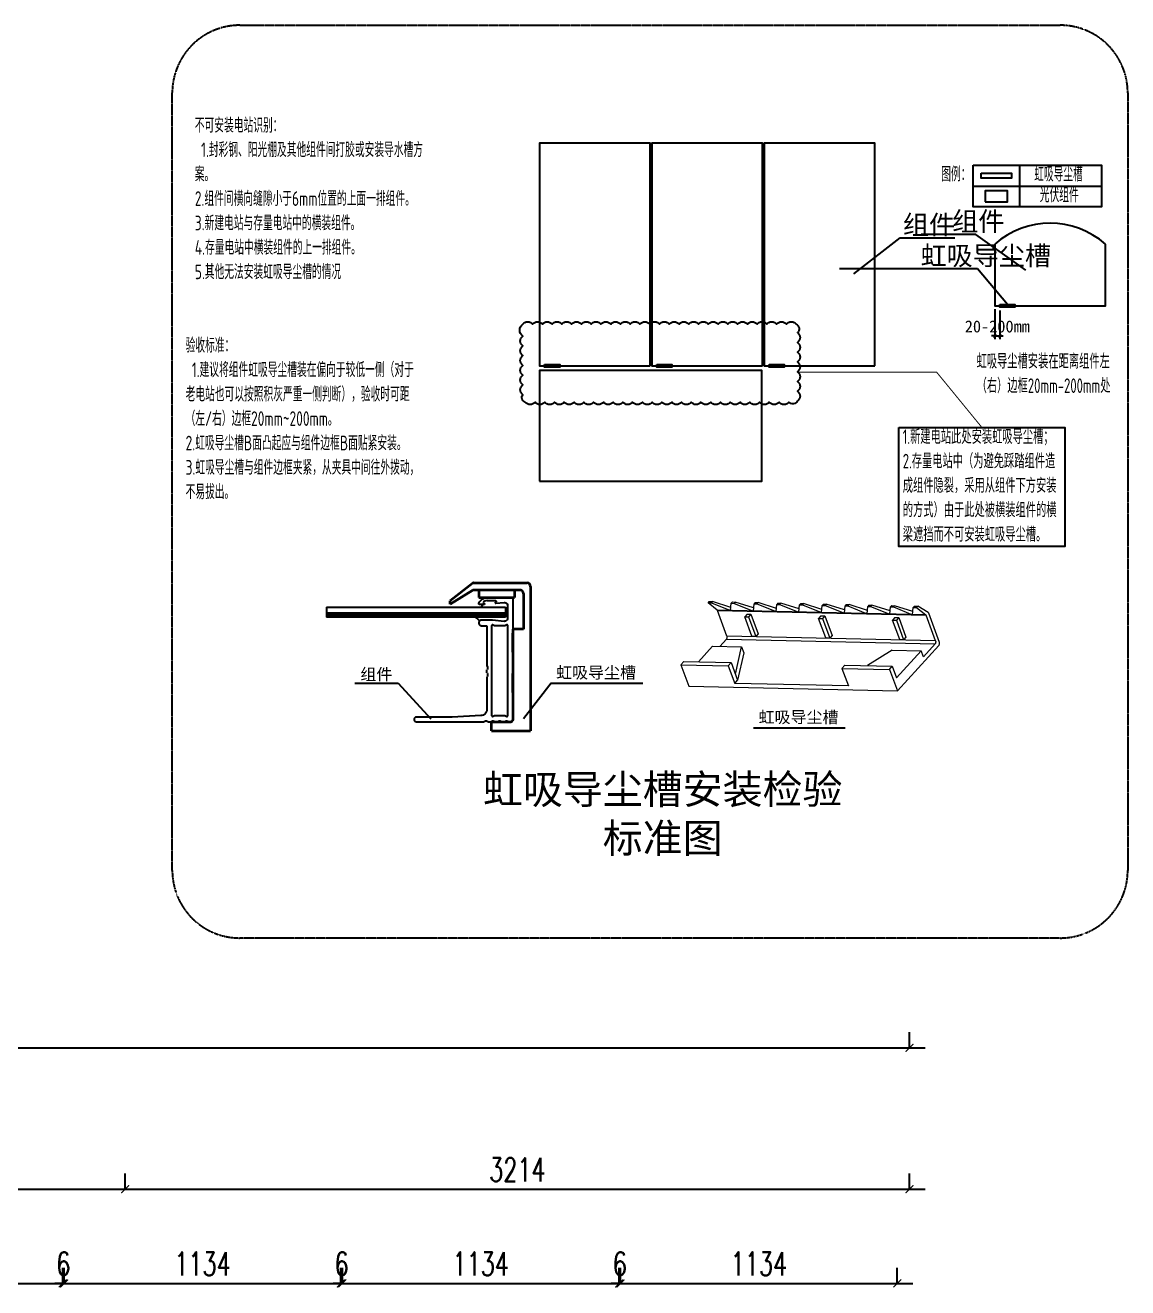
# Model space of a CAD drawing. Header units: millimetres. Extents: x -14454 to 167453, y -24 to 28032.
# Drawn here: x 68359 to 72877, y 17351 to 22523 of the extents above; entities that cross this region are included whole.
import ezdxf

# ---------------------------------------------------------------- set-up
doc = ezdxf.new("R2010")
doc.units = ezdxf.units.MM
doc.linetypes.add('ACAD_ISO02W100', pattern=[15, 12, -3])
doc.linetypes.add('HIDDEN2', pattern=[4.7625, 3.175, -1.5875])
for name, color, linetype in [('CY_标注', 7, 'Continuous'), ('CY_生产图', 7, 'Continuous'), ('引线框', 1, 'HIDDEN2'), ('粗线', 7, 'Continuous'), ('组件', 4, 'Continuous')]:
    doc.layers.add(name, color=color, linetype=linetype)
doc.layers.add('粗实线层', color=7, linetype='Continuous', lineweight=35)
doc.layers.add('细实线层', color=7, linetype='Continuous', lineweight=18)
doc.styles.add('CY_标注', font='romans.shx', dxfattribs={"width": 0.7, "bigfont": 'gbcbig.shx'})
doc.styles.add('HZTXT', font='simfang.ttf', dxfattribs={"bigfont": 'HZTXT'})
doc.styles.get("Standard").update_dxf_attribs({"font": 'arial.ttf'})
doc.styles.add('TSSD_Dimension', font='TSSDENG.shx', dxfattribs={"width": 0.7, "bigfont": 'gbcbig.shx'})
doc.dimstyles.new('CY_标注', dxfattribs={"dimscale": 64.166667, "dimtxt": 1.5, "dimasz": 0.5, "dimexe": 1, "dimexo": 1, "dimgap": 0.5, "dimtad": 1, "dimzin": 1, "dimtxsty": 'CY_标注', "dimblk": 'ARCHTICK', "dimcen": -0.025, "dimdle": 1, "dimclrd": 8, "dimclre": 8, "dimclrt": 3, "dimadec": 0, "dimazin": 0, "dimtfac": 1, "dimtix": 1, "dimtmove": 2, "dimatfit": 3, "dimfxl": 0, "dimarcsym": 0})
doc.dimstyles.new('标注', dxfattribs={"dimtxt": 3.5, "dimasz": 1, "dimexe": 1, "dimexo": 1, "dimgap": 1, "dimtad": 1, "dimdec": 0, "dimzin": 0, "dimdsep": 46, "dimtxsty": 'HZTXT', "dimblk": 'ARCHTICK', "dimcen": 0, "dimclrd": 144, "dimclre": 144, "dimclrt": 2, "dimadec": 0, "dimazin": 0, "dimtfac": 1, "dimtdec": 0, "dimtix": 1, "dimtmove": 2, "dimatfit": 3, "dimfxl": 0, "dimtolj": 1, "dimtzin": 0, "dimlwe": -1, "dimarcsym": 0})

# ---------------------------------------------------------------- blocks, each defined once
blk = doc.blocks.new('*U192')
at = {"layer": '组件'}
blk.add_lwpolyline([(283.5, -569.75), (283.5, 569.75), (-283.5, 569.75), (-283.5, -569.75)], close=True, dxfattribs=at)
blk = doc.blocks.new('*U191')
at = {"color": 0, "linetype": 'ByBlock', "lineweight": -2, "transparency": 16777216}
for p in [(0, 0), (575, 0), (1150, 0)]:
    blk.add_blockref('*U192', p, dxfattribs=at)
blk = doc.blocks.new('_ArchTick')
at = {"color": 0, "linetype": 'ByBlock', "const_width": 0.15}
blk.add_lwpolyline([(-0.5, -0.5), (0.5, 0.5)], dxfattribs=at)
blk = doc.blocks.new('*D171')
at = {"color": 144, "transparency": 16777216}
for p, q in [((0, -7), (0, -68.6)), ((10.5, -9.8), (10.5, -68.6))]:
    blk.add_line(p, q, dxfattribs=at)
at = {"color": 144, "lineweight": -2, "transparency": 16777216}
for p, q in [((0, -61.6), (-7, -61.6)), ((0, -61.6), (10.5, -61.6)), ((10.5, -61.6), (17.5, -61.6))]:
    blk.add_line(p, q, dxfattribs=at)
at = {"layer": 'Defpoints', "color": 0, "transparency": 16777216}
for p in [(0, 0), (10.5, -2.8, 0), (10.5, -61.6)]:
    blk.add_point(p, dxfattribs=at)
at = {"color": 144, "lineweight": -2, "transparency": 16777216, "xscale": 7, "yscale": 7, "zscale": 7}
blk.add_blockref('_ArchTick', (0, -61.6), dxfattribs=at)
at = {"color": 144, "lineweight": -2, "transparency": 16777216, "xscale": 7, "yscale": 7, "zscale": 7, "rotation": 180}
blk.add_blockref('_ArchTick', (10.5, -61.6), dxfattribs=at)
at = {"color": 2, "transparency": 16777216, "insert": (5.2, -42.4), "char_height": 24.5, "attachment_point": 5, "style": 'HZTXT'}
blk.add_mtext('\\A1;{\\C256;20-200mm}', dxfattribs=at)
blk = doc.blocks.new('zj56zj551111组件')
at = {"color": 3, "lineweight": -3}
for p, q in [((0, 0), (458.2, 0)), ((390.4, 8.7), (390.6, 9.8)), ((390.7, 7.5), (390.4, 8.7)), ((390.6, 9.8), (392.1, 13.2)), ((391.7, 6.8), (390.7, 7.5)), ((392.8, 6.5), (391.7, 6.8)), ((392.1, 13.2), (394.5, 16.4)), ((403.8, 6.5), (392.8, 6.5)), ((394.5, 16.4), (397.2, 19.1)), ((401.6, 6.5), (395.9, 0)), ((397.2, 19.1), (400.3, 21.3)), ((400.3, 21.3), (403.6, 23)), ((401.9, 12.5), (401.7, 11.5)), ((401.7, 11.5), (402.2, 10.6)), ((402.5, 13.2), (401.9, 12.5)), ((402.2, 10.6), (402.8, 9.9)), ((405.4, 15), (402.5, 13.2)), ((402.8, 9.9), (403.8, 9.6)), ((403.6, 23), (407.4, 24.1)), ((403.8, 9.6), (404.6, 9.5)), ((404.6, 6.8), (403.8, 6.5)), ((404.6, 9.5), (405.2, 8.8)), ((405.2, 7.2), (404.6, 6.8)), ((405.2, 8.8), (405.4, 8)), ((405.4, 8), (405.2, 7.2)), ((408.4, 16.2), (405.4, 15)), ((407.4, 24.1), (411.2, 24.7)), ((411.7, 16.9), (408.4, 16.2)), ((411.2, 24.7), (473.2, 24.7)), ((411.5, 16.7), (432.7, 16.9)), ((473.2, 24.7), (413.6, 24.7)), ((432.3, 12.5), (431.9, 11.8)), ((431.9, 11.8), (431.9, 11)), ((431.9, 11), (432.2, 10.3)), ((432.2, 10.3), (432.8, 9.8)), ((433.1, 12.9), (432.3, 12.5)), ((432.7, 16.9), (433.6, 16.6)), ((432.8, 9.8), (433.6, 9.8)), ((433.9, 13.2), (433.1, 12.9)), ((433.6, 16.6), (434.2, 15.9)), ((433.6, 9.8), (454.9, 12)), ((434.5, 14), (433.9, 13.2)), ((434.2, 15.9), (434.7, 15)), ((434.7, 15), (434.5, 14)), ((454.9, 12), (457.1, 11.8)), ((457.1, 11.8), (459.1, 11.2)), ((458.2, 0), (458.2, -25.7)), ((459.1, 11.2), (461, 9.9)), ((461, 9.9), (462.5, 8.2)), ((462.5, 8.2), (463.4, 6.3)), ((463.4, 6.3), (463.7, 4.1)), ((463.7, 4.1), (463.7, -30.1)), ((473.2, 24.7), (474.7, 24.4)), ((474.7, 24.4), (476, 23.7)), ((476, 23.7), (477, 22.4)), ((477, 22.4), (477.3, 20.8)), ((477.3, 20.8), (477.3, -34.9)), ((477.3, 6.5), (477.3, -62.9)), ((458.2, -15), (0, -15, 0)), ((458.2, -18.3), (0, -18.3, 0)), ((458.2, -21.4), (0, -21.4, 0)), ((458.2, -24.9), (0, -24.9, 0)), ((458.2, -25.7), (0, -25.7, 0)), ((381.3, -25.7), (386.8, -30.1)), ((386.8, -30.1), (391.8, -34.9)), ((463.4, -30.6), (462.5, -32.7)), ((463.7, -28.5), (463.4, -30.6)), ((425.6, -33.3), (397.5, -33.3)), ((397.5, -47.6), (409.5, -47.6)), ((409.5, -47.6), (410.4, -47.8)), ((410.4, -47.8), (410.9, -48.4)), ((410.9, -48.4), (411.2, -49.2)), ((411.2, -49.2), (411.2, -151)), ((423.4, -46.5), (423, -47.6)), ((423, -46.8), (423, -277.6)), ((424.1, -45.6), (423.4, -46.5)), ((425.2, -45.3), (424.1, -45.6)), ((426.3, -45.4), (425.2, -45.3)), ((454.9, -36.4), (425.6, -33.3)), ((427.3, -46.2), (426.3, -45.4)), ((428.7, -47.3), (427.3, -46.2)), ((430.4, -47.6), (428.7, -47.3)), ((457.1, -47.6), (430.4, -47.6)), ((457.1, -36.3), (454.9, -36.4)), ((459.1, -35.6), (457.1, -36.3)), ((458.8, -47.3), (457.1, -47.6)), ((460.2, -46.2), (458.8, -47.3)), ((461, -34.4), (459.1, -35.6)), ((461.2, -45.4), (460.2, -46.2)), ((462.5, -32.7), (461, -34.4)), ((462.3, -45.3), (461.2, -45.4)), ((463.4, -45.6), (462.3, -45.3)), ((464.2, -46.5), (463.4, -45.6)), ((464.5, -47.6), (464.2, -46.5)), ((464.5, -277.6), (464.5, -46.8)), ((477.3, -64.5), (477.1, -65.1)), ((476, -66.2), (475.5, -67.3)), ((475.5, -67.3), (475.5, -113.8)), ((476.8, -65.6), (476, -66.2)), ((477.1, -65.1), (476.8, -65.6)), ((475.5, -113.8), (476, -114.9)), ((476, -114.9), (476.8, -115.6)), ((476.8, -115.6), (477.3, -116.7)), ((477.3, -116.7), (477.3, -167.9)), ((411.2, -167.9), (411.2, -160.8)), ((411.4, -151.2), (412.5, -153.3)), ((412.5, -158), (411.4, -160)), ((412.5, -153.3), (412.8, -155.6)), ((412.8, -155.6), (412.5, -158)), ((411.2, -178.3), (411.2, -261.7)), ((411.4, -168.7), (412.5, -170.8)), ((412.5, -175.5), (411.4, -177.5)), ((412.5, -170.8), (412.8, -173.1)), ((412.8, -173.1), (412.5, -175.5)), ((475.7, -170.3), (475.5, -170.9)), ((475.5, -170.9), (475.5, -217.3)), ((476, -169.6), (475.7, -170.3)), ((476.8, -169), (476, -169.6)), ((477.1, -168.5), (476.8, -169)), ((477.3, -167.9), (477.1, -168.5)), ((475.5, -217.3), (476, -218.4)), ((476, -218.4), (476.8, -219)), ((476.8, -219), (477.3, -220.1)), ((477.3, -220.1), (477.3, -289.5)), ((299.7, -281.6), (230.5, -281.6)), ((322, -281.6), (299.7, -281.6)), ((395.3, -277.6), (322, -281.6)), ((398.3, -277.3), (395.3, -277.6)), ((401.3, -276.4), (398.3, -277.3)), ((404.1, -275), (401.3, -276.4)), ((406.5, -272.9), (404.1, -275)), ((408.5, -270.6), (406.5, -272.9)), ((409.9, -267.7), (408.5, -270.6)), ((410.9, -264.7), (409.9, -267.7)), ((411.2, -261.7), (410.9, -264.7)), ((423, -277.6), (423.4, -278.8)), ((423.4, -278.8), (424.1, -279.5)), ((424.1, -279.5), (425.2, -280)), ((425.2, -280), (426.3, -279.9)), ((426.3, -279.9), (427.3, -279.1)), ((427.3, -279.1), (428.7, -278)), ((428.7, -278), (430.4, -277.6)), ((430.4, -277.6), (457.1, -277.6)), ((457.1, -277.6), (458.8, -278)), ((458.8, -278), (460.2, -279.1)), ((460.2, -279.1), (461.2, -279.9)), ((461.2, -279.9), (462.3, -280)), ((462.3, -280), (463.4, -279.5)), ((463.4, -279.5), (464.2, -278.8)), ((464.2, -278.8), (464.5, -277.6)), ((477.3, -289.5), (477, -291.1)), ((230.5, -293.6), (402.7, -293.6)), ((402.7, -293.6), (404.1, -293.1)), ((404.1, -293.1), (405.9, -292.2)), ((405.9, -292.2), (407.7, -291.5)), ((407.7, -291.5), (409.8, -291.5)), ((409.8, -291.5), (411.7, -292.2)), ((411.7, -292.2), (413.4, -293.1)), ((413.4, -293.1), (414.8, -293.6)), ((414.8, -293.6), (420.2, -293.6)), ((420.2, -293.6), (421.6, -293.1)), ((421.6, -293.1), (423.4, -292.2)), ((423.4, -292.2), (425.2, -291.5)), ((425.2, -291.5), (427.3, -291.5)), ((427.3, -291.5), (429.2, -292.2)), ((429.2, -292.2), (430.9, -293.1)), ((430.9, -293.1), (432.3, -293.6)), ((432.3, -293.6), (437.7, -293.6)), ((437.7, -293.6), (439.1, -293.1)), ((439.1, -293.1), (440.8, -292.2)), ((440.8, -292.2), (442.7, -291.5)), ((442.7, -291.5), (444.8, -291.5)), ((444.8, -291.5), (446.7, -292.2)), ((446.7, -292.2), (448.4, -293.1)), ((448.4, -293.1), (449.8, -293.6)), ((449.8, -293.6), (455.2, -293.6)), ((455.2, -293.6), (456.6, -293.1)), ((456.6, -293.1), (458.3, -292.2)), ((458.3, -292.2), (460.2, -291.5)), ((460.2, -291.5), (462.3, -291.5)), ((462.3, -291.5), (464.2, -292.2)), ((464.2, -292.2), (465.9, -293.1)), ((465.9, -293.1), (467.3, -293.6)), ((467.3, -293.6), (473.2, -293.6)), ((474.7, -293.3), (473.1, -293.6)), ((476, -292.3), (474.7, -293.3)), ((476.9, -291.1), (476, -292.3))]:
    blk.add_line(p, q, dxfattribs=at)
at = {"color": 3}
blk.add_line((0, 0), (0, -25.7), dxfattribs=at)
at = {"color": 3, "lineweight": -3}
for centre, radius, start, end in [((397.4, -40.4), 7.17, 89.2701, 270.7299), ((230.6, -287.6), 5.99, 90.7706, 269.2294)]:
    blk.add_arc(centre, radius, start, end, dxfattribs=at)
blk = doc.blocks.new('zj56zj551111虹吸')
at = {"layer": '粗实线层', "color": 7, "linetype": 'Continuous'}
for p, q in [((-5.19, 41.43), (-11.6, 36.5)), ((-11.6, 35.5), (-5.17, 39.46)), ((8, 39.5), (-5.02, 39.5)), ((-5, 41.5), (10, 41.5)), ((-3.5, 39.5), (-3.5, 37.4)), ((6.5, 39.5), (6.5, 37.4)), ((11, 40.5), (11, 0)), ((-11.6, 35.5), (-11.6, 36.5)), ((-3.5, 37.4), (6.5, 37.4)), ((9, 38.5), (9, 28.5)), ((9, 28.5), (6, 28.5)), ((6, 28.5), (6, 3)), ((0, 2.5), (5.5, 2.5)), ((0, 0), (0, 2.5)), ((0, 0), (11, 0))]:
    blk.add_line(p, q, dxfattribs=at)
for centre, radius, start, end in [((-5, 41.2), 0.3, 90, 127.5686), ((-5.02, 39.2), 0.3, 90, 121.6075), ((8, 38.5), 1, 0, 90), ((10, 40.5), 1, 0, 90), ((5.5, 3), 0.5, 270, 0)]:
    blk.add_arc(centre, radius, start, end, dxfattribs=at)
blk = doc.blocks.new('zj56zj551111XCBFGJY')
for p, q in [((-349.4, 121.8, -0.1), (-238.5, 121.8, -0.1)), ((-238.5, 121.8, -0.1), (-155, 30.2, -0.1)), ((152.7, 121.8, -0.1), (82, 30.2, -0.1)), ((152.7, 121.8, -0.1), (387.5, 121.8, -0.1)), ((671.2, 7.7, -0.1), (906, 7.7, -0.1))]:
    blk.add_line(p, q)
at = {"layer": '细实线层', "color": 7, "linetype": 'Continuous'}
for p, q in [((554.8, 327.7, -0.1), (557.8, 331, -0.1)), ((578.6, 308.4, -0.1), (554.8, 327.7, -0.1)), ((554.8, 327.7, -0.1), (563.3, 327.5, -0.1)), ((557.8, 331, -0.1), (566.3, 330.8, -0.1)), ((566.3, 330.8, -0.1), (563.3, 327.5, -0.1)), ((563.3, 327.5, -0.1), (612.6, 307.7, -0.1)), ((613.3, 315.9, -0.1), (566.3, 330.8, -0.1)), ((612.6, 307.7, -0.1), (614.3, 326.3, -0.1)), ((617.3, 329.6, -0.1), (614.3, 326.3, -0.1)), ((614.3, 326.3, -0.1), (621.6, 326.1, -0.1)), ((617.3, 329.6, -0.1), (624.6, 329.4, -0.1)), ((624.6, 329.4, -0.1), (621.6, 326.1, -0.1)), ((621.6, 326.1, -0.1), (670.8, 306.4, -0.1)), ((671.6, 314.6, -0.1), (624.6, 329.4, -0.1)), ((670.8, 306.4, -0.1), (672.6, 325, -0.1)), ((675.6, 328.3, -0.1), (672.6, 325, -0.1)), ((672.6, 325, -0.1), (679.8, 324.8, -0.1)), ((675.6, 328.3, -0.1), (682.8, 328.1, -0.1)), ((682.8, 328.1, -0.1), (679.8, 324.8, -0.1)), ((679.8, 324.8, -0.1), (729.1, 305, -0.1)), ((729.9, 313.2, -0.1), (682.8, 328.1, -0.1)), ((729.1, 305, -0.1), (730.8, 323.6, -0.1)), ((733.8, 326.9, -0.1), (730.8, 323.6, -0.1)), ((730.8, 323.6, -0.1), (738.1, 323.5, -0.1)), ((733.8, 326.9, -0.1), (741.1, 326.8, -0.1)), ((741.1, 326.8, -0.1), (738.1, 323.5, -0.1)), ((738.1, 323.5, -0.1), (787.4, 303.7, -0.1)), ((788.1, 311.9, -0.1), (741.1, 326.8, -0.1)), ((792.1, 325.6, -0.1), (789.1, 322.3, -0.1)), ((792.1, 325.6, -0.1), (799.4, 325.4, -0.1)), ((799.4, 325.4, -0.1), (796.4, 322.2, -0.1)), ((846.4, 310.6, -0.1), (799.4, 325.4, -0.1)), ((850.3, 324.3, -0.1), (847.3, 321, -0.1)), ((850.3, 324.3, -0.1), (857.6, 324.1, -0.1)), ((857.6, 324.1, -0.1), (854.6, 320.8, -0.1)), ((904.6, 309.2, -0.1), (857.6, 324.1, -0.1)), ((603.2, 242.5, -0.1), (579, 307.8, -0.1)), ((654.7, 298.5, -0.1), (648.7, 292, -0.1)), ((667.3, 241.8, -0.1), (648.7, 292, -0.1)), ((648.7, 292, -0.1), (658.4, 291.7, -0.1)), ((654.7, 298.5, -0.1), (664.4, 298.3, -0.1)), ((664.4, 298.3, -0.1), (658.4, 291.7, -0.1)), ((658.4, 291.7, -0.1), (677, 241.6, -0.1)), ((664.4, 298.3, -0.1), (683, 248.2, -0.1)), ((787.4, 303.7, -0.1), (789.1, 322.3, -0.1)), ((789.1, 322.3, -0.1), (796.4, 322.2, -0.1)), ((796.4, 322.2, -0.1), (845.6, 302.4, -0.1)), ((844, 294.2, -0.1), (838.1, 287.6, -0.1)), ((844, 294.2, -0.1), (853.8, 294, -0.1)), ((845.6, 302.4, -0.1), (847.3, 321, -0.1)), ((847.3, 321, -0.1), (854.6, 320.8, -0.1)), ((853.8, 294, -0.1), (847.8, 287.4, -0.1)), ((853.8, 294, -0.1), (872.3, 243.9, -0.1)), ((854.6, 320.8, -0.1), (903.9, 301.1, -0.1)), ((903.9, 301.1, -0.1), (905.6, 319.7, -0.1)), ((908.6, 323, -0.1), (905.6, 319.7, -0.1)), ((905.6, 319.7, -0.1), (912.9, 319.5, -0.1)), ((908.6, 323, -0.1), (915.9, 322.8, -0.1)), ((915.9, 322.8, -0.1), (912.9, 319.5, -0.1)), ((912.9, 319.5, -0.1), (962.2, 299.7, -0.1)), ((962.9, 307.9, -0.1), (915.9, 322.8, -0.1)), ((962.2, 299.7, -0.1), (963.9, 318.3, -0.1)), ((966.9, 321.6, -0.1), (963.9, 318.3, -0.1)), ((963.9, 318.3, -0.1), (971.2, 318.2, -0.1)), ((966.9, 321.6, -0.1), (974.2, 321.5, -0.1)), ((974.2, 321.5, -0.1), (971.2, 318.2, -0.1)), ((971.2, 318.2, -0.1), (1020.4, 298.4, -0.1)), ((1021.2, 306.6, -0.1), (974.2, 321.5, -0.1)), ((1020.4, 298.4, -0.1), (1022.1, 317, -0.1)), ((1025.1, 320.3, -0.1), (1022.1, 317, -0.1)), ((1022.1, 317, -0.1), (1029.4, 316.8, -0.1)), ((1025.1, 320.3, -0.1), (1032.4, 320.1, -0.1)), ((1032.4, 320.1, -0.1), (1029.4, 316.8, -0.1)), ((1029.4, 316.8, -0.1), (1078.7, 297.1, -0.1)), ((1079.4, 305.3, -0.1), (1032.4, 320.1, -0.1)), ((1078.7, 297.1, -0.1), (1080.4, 315.7, -0.1)), ((1083.4, 319, -0.1), (1080.4, 315.7, -0.1)), ((1080.4, 315.7, -0.1), (1088.9, 315.5, -0.1)), ((1083.4, 319, -0.1), (1091.9, 318.8, -0.1)), ((1088.9, 315.5, -0.1), (1091.9, 318.8, -0.1)), ((1088.9, 315.5, -0.1), (1112.7, 296.3, -0.1)), ((1118.6, 302.9, -0.1), (1091.9, 318.8, -0.1)), ((1137.3, 230.4, -0.1), (1113.1, 295.6, -0.1)), ((1119.1, 302.1, -0.1), (1147, 226.9, -0.1)), ((856.6, 237.5, -0.1), (838.1, 287.6, -0.1)), ((838.1, 287.6, -0.1), (847.8, 287.4, -0.1)), ((847.8, 287.4, -0.1), (866.4, 237.3, -0.1)), ((1033.4, 289.9, -0.1), (1027.4, 283.3, -0.1)), ((1027.4, 283.3, -0.1), (1037.1, 283.1, -0.1)), ((1046, 233.2, -0.1), (1027.4, 283.3, -0.1)), ((1033.4, 289.9, -0.1), (1043.1, 289.7, -0.1)), ((1043.1, 289.7, -0.1), (1037.1, 283.1, -0.1)), ((1037.1, 283.1, -0.1), (1055.7, 233, -0.1)), ((1043.1, 289.7, -0.1), (1061.7, 239.5, -0.1)), ((602.1, 234.2, -0.1), (585.4, 215.9, -0.1)), ((677, 241.6, -0.1), (667.3, 241.8, -0.1)), ((683, 248.2, -0.1), (677, 241.6, -0.1)), ((866.4, 237.3, -0.1), (856.6, 237.5, -0.1)), ((872.3, 243.9, -0.1), (866.4, 237.3, -0.1)), ((1055.7, 233, -0.1), (1046, 233.2, -0.1)), ((1061.7, 239.5, -0.1), (1055.7, 233, -0.1)), ((566.6, 216.4, -0.1), (530.3, 176.4, -0.1)), ((566.6, 216.4, -0.1), (640.9, 214.7, -0.1)), ((625.1, 144.4, -0.1), (640.9, 214.7, -0.1)), ((646.5, 199.6, -0.1), (630.6, 129.4, -0.1)), ((640.9, 214.7, -0.1), (646.5, 199.6, -0.1)), ((1026.3, 205.9, -0.1), (962.9, 166.6, -0.1)), ((1026.3, 205.9, -0.1), (1100.7, 204.2, -0.1)), ((1100.7, 204.2, -0.1), (1037.8, 135, -0.1)), ((1145.9, 218.6, -0.1), (1039.6, 101.7, -0.1)), ((1106.2, 189.1, -0.1), (1100.7, 204.2, -0.1)), ((1136.2, 222.1, -0.1), (1106.2, 189.1, -0.1)), ((485, 169.1, -0.1), (492.5, 177.3, -0.1)), ((485, 169.1, -0.1), (505.5, 113.9, -0.1)), ((485, 169.1, -0.1), (606.4, 166.3, -0.1)), ((492.5, 177.3, -0.1), (613.9, 174.5, -0.1)), ((606.4, 166.3, -0.1), (613.9, 174.5, -0.1)), ((606.4, 166.3, -0.1), (623.2, 121.2, -0.1)), ((613.9, 174.5, -0.1), (630.6, 129.4, -0.1)), ((897.7, 159.7, -0.1), (905.2, 167.9, -0.1)), ((905.2, 167.9, -0.1), (1026.6, 165.1, -0.1)), ((1019.1, 156.9, -0.1), (1026.6, 165.1, -0.1)), ((1026.6, 165.1, -0.1), (1037.8, 135, -0.1)), ((623.2, 121.2, -0.1), (630.6, 129.4, -0.1)), ((897.7, 159.7, -0.1), (1019.1, 156.9, -0.1)), ((897.7, 159.7, -0.1), (914.5, 114.5, -0.1)), ((1019.1, 156.9, -0.1), (1039.6, 101.7, -0.1)), ((505.5, 113.9, -0.1), (1039.6, 101.7, -0.1)), ((914.5, 114.5, -0.1), (623.2, 121.2, -0.1))]:
    blk.add_line(p, q, dxfattribs=at)
at = {"layer": '细实线层', "color": 9, "linetype": 'Continuous'}
for p, q in [((1112.7, 296.3, -0.1), (578.6, 308.4, -0.1)), ((579, 307.8, -0.1), (1113.1, 295.6, -0.1)), ((602.1, 234.2, -0.1), (1136.2, 222.1, -0.1)), ((1137.3, 230.4, -0.1), (603.2, 242.5, -0.1))]:
    blk.add_line(p, q, dxfattribs=at)
at = {"layer": '细实线层', "color": 7, "linetype": 'Continuous'}
for points, knots in [([(579, 307.8, -0.1), (579, 307.9, -0.1), (578.9, 308.1, -0.1), (578.8, 308.3, -0.1), (578.6, 308.4, -0.1)], [0, 0, 0, 0, 0.27747, 1, 1, 1, 1]), ([(1112.7, 296.3, -0.1), (1112.7, 296.2, -0.1), (1112.9, 296.1, -0.1), (1113.1, 295.8, -0.1), (1113.1, 295.6, -0.1)], [0, 0, 0, 0, 0.224286, 1, 1, 1, 1]), ([(1119.1, 302.1, -0.1), (1119.1, 302.2, -0.1), (1119, 302.5, -0.1), (1118.8, 302.7, -0.1), (1118.6, 302.9, -0.1)], [0, 0, 0, 0, 0.285246, 1, 1, 1, 1]), ([(602.1, 234.2, -0.1), (602.5, 234.7, -0.1), (603.2, 235.9, -0.1), (603.8, 238.1, -0.1), (603.8, 240.3, -0.1), (603.5, 241.8, -0.1), (603.2, 242.5, -0.1)], [0, 0, 0, 0, 0.22081, 0.476466, 0.744971, 1, 1, 1, 1]), ([(1137.3, 230.4, -0.1), (1137.6, 229.7, -0.1), (1137.9, 228.2, -0.1), (1137.8, 225.9, -0.1), (1137.3, 223.8, -0.1), (1136.6, 222.5, -0.1), (1136.2, 222.1, -0.1)], [0, 0, 0, 0, 0.255029, 0.523534, 0.77919, 1, 1, 1, 1]), ([(1145.9, 218.6, -0.1), (1146.3, 219.1, -0.1), (1147, 220.3, -0.1), (1147.6, 222.4, -0.1), (1147.6, 224.7, -0.1), (1147.3, 226.2, -0.1), (1147, 226.9, -0.1)], [0, 0, 0, 0, 0.22081, 0.476466, 0.744971, 1, 1, 1, 1])]:
    blk.add_open_spline(points, degree=3, knots=knots, dxfattribs=at)
at = {"xscale": 9.121036067402368, "yscale": 9.121036067402368, "zscale": 9.121036067402368}
blk.add_blockref('zj56zj551111虹吸', (0, 0), dxfattribs=at)
at = {"color": 4}
blk.add_blockref('zj56zj551111组件', (-422.5, 316.4), dxfattribs=at)
at = {"char_height": 30, "width": 2090.822, "attachment_point": 5}
for s, insert in [('\\A1;{\\fSimSun|b0|i0|c134|p2;组件}', (-294.6, 142.8, -0.1)), ('\\A1;{\\fSimSun|b0|i0|c134|p2;虹吸导尘槽}', (268, 147.3, -0.1)), ('\\A1;{\\fSimSun|b0|i0|c134|p2;虹吸导尘槽}', (786.6, 33.2, -0.1))]:
    blk.add_mtext(s, dxfattribs=dict(at, insert=insert))
blk = doc.blocks.new('*D650')
at = {"layer": 'CY_标注', "color": 8, "lineweight": -2, "transparency": 16777216}
for p, q in [((67378.8, 17368.6), (67378.8, 17432.8)), ((68512.8, 17368.6), (68512.8, 17432.8)), ((67314.6, 17368.6), (68577, 17368.6))]:
    blk.add_line(p, q, dxfattribs=at)
at = {"layer": 'Defpoints', "color": 0, "transparency": 16777216}
for p in [(67378.8, 17358.6), (68512.8, 17368.6), (68512.8, 17358.6)]:
    blk.add_point(p, dxfattribs=at)
at = {"layer": 'CY_标注', "color": 8, "lineweight": -2, "transparency": 16777216, "xscale": 32.08333333333333, "yscale": 32.08333333333333, "zscale": 32.08333333333333, "rotation": 180}
blk.add_blockref('_ArchTick', (67378.8, 17368.6), dxfattribs=at)
at = {"layer": 'CY_标注', "color": 8, "lineweight": -2, "transparency": 16777216, "xscale": 32.08333333333333, "yscale": 32.08333333333333, "zscale": 32.08333333333333}
blk.add_blockref('_ArchTick', (68512.8, 17368.6), dxfattribs=at)
at = {"layer": 'CY_标注', "color": 3, "transparency": 16777216, "insert": (67945.8, 17448.8), "char_height": 96.25, "attachment_point": 5, "style": 'CY_标注'}
blk.add_mtext('1134', dxfattribs=at)
blk = doc.blocks.new('*D651')
at = {"layer": 'CY_标注', "color": 8, "lineweight": -2, "transparency": 16777216}
for p, q in [((68512.8, 17368.6), (68512.8, 17432.8)), ((68518.8, 17368.6), (68518.8, 17432.8)), ((68512.8, 17368.6), (68480.7, 17368.6)), ((68512.8, 17368.6), (68518.8, 17368.6)), ((68518.8, 17368.6), (68550.9, 17368.6))]:
    blk.add_line(p, q, dxfattribs=at)
at = {"layer": 'Defpoints', "color": 0, "transparency": 16777216}
for p in [(68512.8, 17358.6), (68518.8, 17368.6), (68518.8, 17358.6)]:
    blk.add_point(p, dxfattribs=at)
at = {"layer": 'CY_标注', "color": 8, "lineweight": -2, "transparency": 16777216, "xscale": 32.08333333333333, "yscale": 32.08333333333333, "zscale": 32.08333333333333}
blk.add_blockref('_ArchTick', (68512.8, 17368.6), dxfattribs=at)
at = {"layer": 'CY_标注', "color": 8, "lineweight": -2, "transparency": 16777216, "xscale": 32.08333333333333, "yscale": 32.08333333333333, "zscale": 32.08333333333333, "rotation": 180}
blk.add_blockref('_ArchTick', (68518.8, 17368.6), dxfattribs=at)
at = {"layer": 'CY_标注', "color": 3, "transparency": 16777216, "insert": (68515.8, 17448.8), "char_height": 96.2, "attachment_point": 5, "style": 'CY_标注'}
blk.add_mtext('6', dxfattribs=at)
blk = doc.blocks.new('*D652')
at = {"layer": 'CY_标注', "color": 8, "lineweight": -2, "transparency": 16777216}
for p, q in [((68518.8, 17368.6), (68518.8, 17432.8)), ((69652.8, 17368.6), (69652.8, 17432.8)), ((68454.6, 17368.6), (69717, 17368.6))]:
    blk.add_line(p, q, dxfattribs=at)
at = {"layer": 'Defpoints', "color": 0, "transparency": 16777216}
for p in [(68518.8, 17358.6), (69652.8, 17368.6), (69652.8, 17358.6)]:
    blk.add_point(p, dxfattribs=at)
at = {"layer": 'CY_标注', "color": 8, "lineweight": -2, "transparency": 16777216, "xscale": 32.08333333333333, "yscale": 32.08333333333333, "zscale": 32.08333333333333, "rotation": 180}
blk.add_blockref('_ArchTick', (68518.8, 17368.6), dxfattribs=at)
at = {"layer": 'CY_标注', "color": 8, "lineweight": -2, "transparency": 16777216, "xscale": 32.08333333333333, "yscale": 32.08333333333333, "zscale": 32.08333333333333}
blk.add_blockref('_ArchTick', (69652.8, 17368.6), dxfattribs=at)
at = {"layer": 'CY_标注', "color": 3, "transparency": 16777216, "insert": (69085.8, 17448.8), "char_height": 96.25, "attachment_point": 5, "style": 'CY_标注'}
blk.add_mtext('1134', dxfattribs=at)
blk = doc.blocks.new('*D653')
at = {"layer": 'CY_标注', "color": 8, "lineweight": -2, "transparency": 16777216}
for p, q in [((69652.8, 17368.6), (69652.8, 17432.8)), ((69658.8, 17368.6), (69658.8, 17432.8)), ((69652.8, 17368.6), (69620.7, 17368.6)), ((69652.8, 17368.6), (69658.8, 17368.6)), ((69658.8, 17368.6), (69690.9, 17368.6))]:
    blk.add_line(p, q, dxfattribs=at)
at = {"layer": 'Defpoints', "color": 0, "transparency": 16777216}
for p in [(69652.8, 17358.6), (69658.8, 17368.6), (69658.8, 17358.6)]:
    blk.add_point(p, dxfattribs=at)
at = {"layer": 'CY_标注', "color": 8, "lineweight": -2, "transparency": 16777216, "xscale": 32.08333333333333, "yscale": 32.08333333333333, "zscale": 32.08333333333333}
blk.add_blockref('_ArchTick', (69652.8, 17368.6), dxfattribs=at)
at = {"layer": 'CY_标注', "color": 8, "lineweight": -2, "transparency": 16777216, "xscale": 32.08333333333333, "yscale": 32.08333333333333, "zscale": 32.08333333333333, "rotation": 180}
blk.add_blockref('_ArchTick', (69658.8, 17368.6), dxfattribs=at)
at = {"layer": 'CY_标注', "color": 3, "transparency": 16777216, "insert": (69655.8, 17448.8), "char_height": 96.2, "attachment_point": 5, "style": 'CY_标注'}
blk.add_mtext('6', dxfattribs=at)
blk = doc.blocks.new('*D654')
at = {"layer": 'CY_标注', "color": 8, "lineweight": -2, "transparency": 16777216}
for p, q in [((69658.8, 17368.6), (69658.8, 17432.8)), ((70792.8, 17368.6), (70792.8, 17432.8)), ((69594.6, 17368.6), (70857, 17368.6))]:
    blk.add_line(p, q, dxfattribs=at)
at = {"layer": 'Defpoints', "color": 0, "transparency": 16777216}
for p in [(69658.8, 17358.6), (70792.8, 17368.6), (70792.8, 17358.6)]:
    blk.add_point(p, dxfattribs=at)
at = {"layer": 'CY_标注', "color": 8, "lineweight": -2, "transparency": 16777216, "xscale": 32.08333333333333, "yscale": 32.08333333333333, "zscale": 32.08333333333333, "rotation": 180}
blk.add_blockref('_ArchTick', (69658.8, 17368.6), dxfattribs=at)
at = {"layer": 'CY_标注', "color": 8, "lineweight": -2, "transparency": 16777216, "xscale": 32.08333333333333, "yscale": 32.08333333333333, "zscale": 32.08333333333333}
blk.add_blockref('_ArchTick', (70792.8, 17368.6), dxfattribs=at)
at = {"layer": 'CY_标注', "color": 3, "transparency": 16777216, "insert": (70225.8, 17448.8), "char_height": 96.25, "attachment_point": 5, "style": 'CY_标注'}
blk.add_mtext('1134', dxfattribs=at)
blk = doc.blocks.new('*D655')
at = {"layer": 'CY_标注', "color": 8, "lineweight": -2, "transparency": 16777216}
for p, q in [((70792.8, 17368.6), (70792.8, 17432.8)), ((70798.8, 17368.6), (70798.8, 17432.8)), ((70792.8, 17368.6), (70760.7, 17368.6)), ((70792.8, 17368.6), (70798.8, 17368.6)), ((70798.8, 17368.6), (70830.9, 17368.6))]:
    blk.add_line(p, q, dxfattribs=at)
at = {"layer": 'Defpoints', "color": 0, "transparency": 16777216}
for p in [(70792.8, 17358.6), (70798.8, 17368.6), (70798.8, 17358.6)]:
    blk.add_point(p, dxfattribs=at)
at = {"layer": 'CY_标注', "color": 8, "lineweight": -2, "transparency": 16777216, "xscale": 32.08333333333333, "yscale": 32.08333333333333, "zscale": 32.08333333333333}
blk.add_blockref('_ArchTick', (70792.8, 17368.6), dxfattribs=at)
at = {"layer": 'CY_标注', "color": 8, "lineweight": -2, "transparency": 16777216, "xscale": 32.08333333333333, "yscale": 32.08333333333333, "zscale": 32.08333333333333, "rotation": 180}
blk.add_blockref('_ArchTick', (70798.8, 17368.6), dxfattribs=at)
at = {"layer": 'CY_标注', "color": 3, "transparency": 16777216, "insert": (70795.8, 17448.8), "char_height": 96.2, "attachment_point": 5, "style": 'CY_标注'}
blk.add_mtext('6', dxfattribs=at)
blk = doc.blocks.new('*D664')
at = {"layer": 'CY_标注', "color": 8, "lineweight": -2, "transparency": 16777216}
for p, q in [((70798.8, 17368.6), (70798.8, 17432.8)), ((71932.8, 17368.6), (71932.8, 17432.8)), ((70734.6, 17368.6), (71997, 17368.6))]:
    blk.add_line(p, q, dxfattribs=at)
at = {"layer": 'Defpoints', "color": 0, "transparency": 16777216}
for p in [(70798.8, 17358.6), (71932.8, 17368.6), (71932.8, 17358.6)]:
    blk.add_point(p, dxfattribs=at)
at = {"layer": 'CY_标注', "color": 8, "lineweight": -2, "transparency": 16777216, "xscale": 32.08333333333333, "yscale": 32.08333333333333, "zscale": 32.08333333333333, "rotation": 180}
blk.add_blockref('_ArchTick', (70798.8, 17368.6), dxfattribs=at)
at = {"layer": 'CY_标注', "color": 8, "lineweight": -2, "transparency": 16777216, "xscale": 32.08333333333333, "yscale": 32.08333333333333, "zscale": 32.08333333333333}
blk.add_blockref('_ArchTick', (71932.8, 17368.6), dxfattribs=at)
at = {"layer": 'CY_标注', "color": 3, "transparency": 16777216, "insert": (71365.8, 17448.8), "char_height": 96.25, "attachment_point": 5, "style": 'CY_标注'}
blk.add_mtext('1134', dxfattribs=at)
blk = doc.blocks.new('*D665')
at = {"layer": 'CY_标注', "color": 8, "lineweight": -2, "transparency": 16777216}
for p, q in [((62768.8, 17754.3), (62768.8, 17818.4)), ((68768.8, 17754.3), (68768.8, 17818.4)), ((62704.6, 17754.3), (68833, 17754.3))]:
    blk.add_line(p, q, dxfattribs=at)
at = {"layer": 'Defpoints', "color": 0, "transparency": 16777216}
for p in [(62768.8, 17744.3), (68768.8, 17754.3), (68768.8, 17744.3)]:
    blk.add_point(p, dxfattribs=at)
at = {"layer": 'CY_标注', "color": 8, "lineweight": -2, "transparency": 16777216, "xscale": 32.08333333333333, "yscale": 32.08333333333333, "zscale": 32.08333333333333, "rotation": 180}
blk.add_blockref('_ArchTick', (62768.8, 17754.3), dxfattribs=at)
at = {"layer": 'CY_标注', "color": 8, "lineweight": -2, "transparency": 16777216, "xscale": 32.08333333333333, "yscale": 32.08333333333333, "zscale": 32.08333333333333}
blk.add_blockref('_ArchTick', (68768.8, 17754.3), dxfattribs=at)
at = {"layer": 'CY_标注', "color": 3, "transparency": 16777216, "insert": (65768.8, 17834.5), "char_height": 96.25, "attachment_point": 5, "style": 'CY_标注'}
blk.add_mtext('6000', dxfattribs=at)
blk = doc.blocks.new('*D666')
at = {"layer": 'CY_标注', "color": 8, "lineweight": -2, "transparency": 16777216}
for p, q in [((68768.8, 17754.3), (68768.8, 17818.4)), ((71982.8, 17754.3), (71982.8, 17818.4)), ((68704.6, 17754.3), (72047, 17754.3))]:
    blk.add_line(p, q, dxfattribs=at)
at = {"layer": 'Defpoints', "color": 0, "transparency": 16777216}
for p in [(68768.8, 17744.3), (71982.8, 17754.3), (71982.8, 17744.3)]:
    blk.add_point(p, dxfattribs=at)
at = {"layer": 'CY_标注', "color": 8, "lineweight": -2, "transparency": 16777216, "xscale": 32.08333333333333, "yscale": 32.08333333333333, "zscale": 32.08333333333333, "rotation": 180}
blk.add_blockref('_ArchTick', (68768.8, 17754.3), dxfattribs=at)
at = {"layer": 'CY_标注', "color": 8, "lineweight": -2, "transparency": 16777216, "xscale": 32.08333333333333, "yscale": 32.08333333333333, "zscale": 32.08333333333333}
blk.add_blockref('_ArchTick', (71982.8, 17754.3), dxfattribs=at)
at = {"layer": 'CY_标注', "color": 3, "transparency": 16777216, "insert": (70375.8, 17834.5), "char_height": 96.25, "attachment_point": 5, "style": 'CY_标注'}
blk.add_mtext('3214', dxfattribs=at)
blk = doc.blocks.new('*D667')
at = {"layer": 'CY_标注', "color": 8, "lineweight": -2, "transparency": 16777216}
for p, q in [((62768.8, 18334.3), (62768.8, 18398.4)), ((71982.8, 18334.3), (71982.8, 18398.4)), ((62704.6, 18334.3), (72047, 18334.3))]:
    blk.add_line(p, q, dxfattribs=at)
at = {"layer": 'Defpoints', "color": 0, "transparency": 16777216}
for p in [(62768.8, 18324.3), (71982.8, 18334.3), (71982.8, 18324.3)]:
    blk.add_point(p, dxfattribs=at)
at = {"layer": 'CY_标注', "color": 8, "lineweight": -2, "transparency": 16777216, "xscale": 32.08333333333333, "yscale": 32.08333333333333, "zscale": 32.08333333333333, "rotation": 180}
blk.add_blockref('_ArchTick', (62768.8, 18334.3), dxfattribs=at)
at = {"layer": 'CY_标注', "color": 8, "lineweight": -2, "transparency": 16777216, "xscale": 32.08333333333333, "yscale": 32.08333333333333, "zscale": 32.08333333333333}
blk.add_blockref('_ArchTick', (71982.8, 18334.3), dxfattribs=at)
at = {"layer": 'CY_标注', "color": 3, "transparency": 16777216, "insert": (67375.8, 18414.5), "char_height": 96.25, "attachment_point": 5, "style": 'CY_标注'}
blk.add_mtext('9214', dxfattribs=at)
blk = doc.blocks.new('zj56zj551111A$C22717AFF')
at = {"color": 0}
dim = blk.add_linear_dim(base=(10.5, -61.6), p1=(0, 0), p2=(10.5, -2.8, 0), text='{\\C256;20-200mm}', dimstyle='标注', override={"dimscale": 7, "dimfxl": 12}, dxfattribs=at)
dim.commit()
dim.dimension.update_dxf_attribs({"geometry": '*D171', "text_midpoint": (5.2, -42.4)})
blk = doc.blocks.new('平屋面支架节点图')
for p, q in [((24782.5, 4936.8, 0), (24782.5, 4724.2, 0)), ((24546.1, 4830.5, 0), (25203.4, 4830.5, 0))]:
    blk.add_line(p, q)
at = {"elevation": 0}
for points in [[(24546.1, 4936.8), (25203.4, 4936.8), (25203.4, 4724.2), (24546.1, 4724.2)], [(24586.9, 4896.6), (24741.1, 4896.6), (24741.1, 4870.6), (24586.9, 4870.6)], [(24682.2, 4223.1), (24759.4, 4223.1), (24759.4, 4210.1), (24682.2, 4210.1)], [(22350.4, 3916.4), (22427.5, 3916.4), (22427.5, 3903.4), (22350.4, 3903.4)], [(22925.4, 3916.4), (23002.5, 3916.4), (23002.5, 3903.4), (22925.4, 3903.4)], [(23500.4, 3916.4), (23577.5, 3916.4), (23577.5, 3903.4), (23500.4, 3903.4)], [(24164.7, 3594.3), (25015.1, 3594.3), (25015.1, 2985.2), (24164.7, 2985.2)]]:
    blk.add_lwpolyline(points, close=True, dxfattribs=at)
blk.add_lwpolyline([(22238.7, 4122.2, -0.520567), (22288.7, 4122.2, -0.520567), (22338.7, 4122.2, -0.520567), (22388.7, 4122.2, -0.520567), (22438.7, 4122.2, -0.520567), (22488.7, 4122.2, -0.520567), (22538.7, 4122.2, -0.520567), (22588.7, 4122.2, -0.520567), (22638.7, 4122.2, -0.520567), (22688.7, 4122.2, -0.520567), (22738.7, 4122.2, -0.520567), (22788.7, 4122.2, -0.520567), (22838.7, 4122.2, -0.520567), (22888.7, 4122.2, -0.520567), (22938.7, 4122.2, -0.520567), (22988.7, 4122.2, -0.520567), (23038.7, 4122.2, -0.520567), (23088.7, 4122.2, -0.520567), (23138.7, 4122.2, -0.520567), (23188.7, 4122.2, -0.520567), (23238.7, 4122.2, -0.520567), (23288.7, 4122.2, -0.520567), (23338.7, 4122.2, -0.520567), (23388.7, 4122.2, -0.520567), (23438.7, 4122.2, -0.520567), (23488.7, 4122.2, -0.520567), (23538.7, 4122.2, -0.520567), (23588.7, 4122.2, -0.520567), (23638.7, 4122.2, -0.520567), (23646, 4079.5, -0.520567), (23646, 4029.5, -0.520567), (23646, 3979.5, -0.520567), (23646, 3929.5, -0.520567), (23646, 3879.5, -0.520567), (23646, 3829.5, -0.520567), (23646, 3779.5, -0.520567), (23646, 3729.5, -0.520567), (23601.2, 3724.3, -0.520567), (23551.2, 3724.3, -0.520567), (23501.2, 3724.3, -0.520567), (23451.2, 3724.3, -0.520567), (23401.2, 3724.3, -0.520567), (23351.2, 3724.3, -0.520567), (23301.2, 3724.3, -0.520567), (23251.2, 3724.3, -0.520567), (23201.2, 3724.3, -0.520567), (23151.2, 3724.3, -0.520567), (23101.2, 3724.3, -0.520567), (23051.2, 3724.3, -0.520567), (23001.2, 3724.3, -0.520567), (22951.2, 3724.3, -0.520567), (22901.2, 3724.3, -0.520567), (22851.2, 3724.3, -0.520567), (22801.2, 3724.3, -0.520567), (22751.2, 3724.3, -0.520567), (22701.2, 3724.3, -0.520567), (22651.2, 3724.3, -0.520567), (22601.2, 3724.3, -0.520567), (22551.2, 3724.3, -0.520567), (22501.2, 3724.3, -0.520567), (22451.2, 3724.3, -0.520567), (22401.2, 3724.3, -0.520567), (22351.2, 3724.3, -0.520567), (22301.2, 3724.3, -0.520567), (22251.2, 3724.3, -0.520567), (22238.7, 3761.8, -0.520567), (22238.7, 3811.8, -0.520567), (22238.7, 3861.8, -0.520567), (22238.7, 3911.8, -0.520567), (22238.7, 3961.8, -0.520567), (22238.7, 4011.8, -0.520567), (22238.7, 4061.8, -0.520567)], format="xyb", close=True, dxfattribs=at)
at = {"const_width": 5, "elevation": 0}
blk.add_lwpolyline([(23646, 3877.7), (24357.9, 3877.7), (24589.9, 3594.3)], dxfattribs=at)
blk.add_arc((24939.6, 4216.9, 0), 423.9, 48.02161, 131.97839)
at = {"layer": '引线框', "color": 1, "linetype": 'ACAD_ISO02W100', "ltscale": 0.02, "elevation": 0}
blk.add_lwpolyline([(20789.7, 5653.8), (24990.6, 5653.8, -0.414214), (25337.2, 5307.2), (25337.2, 1326, -0.414214), (24990.6, 979.5), (20789.7, 979.5, -0.414214), (20443.2, 1326), (20443.2, 5307.2, -0.414214)], format="xyb", close=True, dxfattribs=at)
at = {"layer": '组件', "elevation": 0}
for points in [[(23466.2, 3910.3), (23466.2, 5049.8), (22899.2, 5049.8), (22899.2, 3910.3)], [(24607, 4749), (24720.9, 4749), (24720.9, 4805.7), (24607, 4805.7)], [(22324.2, 3318.3), (23463.7, 3318.3), (23463.7, 3885.3), (22324.2, 3885.3)]]:
    blk.add_lwpolyline(points, close=True, dxfattribs=at)
blk.add_lwpolyline([(24656.1, 4532), (24656.1, 4216.9), (25223.1, 4216.9), (25223.1, 4532)], dxfattribs=at)
blk.add_blockref('*U191', (22607.7, 4480, 0))
for name, p, xscale, yscale, zscale in [('zj56zj551111A$C22717AFF', (24656.1, 4216.9, 0), 2.5, 2.5, 2.5), ('zj56zj551111XCBFGJY', (22077.8, 2041.1, 0), 2, 2, 2)]:
    blk.add_blockref(name, p, dxfattribs=dict(xscale=xscale, yscale=yscale, zscale=zscale))
at = {"color": 2, "char_height": 98, "attachment_point": 7, "style": 'HZTXT'}
for s, insert in [('组件', (24185.7, 4572.3, 0)), ('组件', (24438.1, 4589.9, 0)), ('虹吸导尘槽', (24275.9, 4414, 0))]:
    blk.add_mtext(s, dxfattribs=dict(at, insert=insert))
at = {"layer": '粗线', "char_height": 75, "attachment_point": 1, "style": 'TSSD_Dimension'}
for s, width, insert in [('{\\C5;不可安装电站识别：    \\P} 1.封彩钢、阳光棚及其他组件间打胶或安装导水槽方案。\\P2.组件间横向缝隙小于6mm位置的上面一排组件。\\P3.新建电站与存量电站中的横装组件。\\P4.存量电站中横装组件的上一排组件。\\P5.其他无法安装虹吸导尘槽的情况', 1185.342, (20558.7, 5178.6, 0)), ('图例：', 4896.551, (24382.1, 4928.6, -0.1)), ('虹吸导尘槽', 4896.551, (24857.6, 4928.6, -0.1)), ('光伏组件', 4896.551, (24886.5, 4822.3, -0.1)), ('{\\C5;验收标准： }   \\P 1.建议将组件虹吸导尘槽装在偏向于较低一侧（对于老电站也可以按照积灰严重一侧判断），验收时可距（左/右）边框20mm~200mm。\\P2.虹吸导尘槽B面凸起应与组件边框B面贴紧安装。\\P3.虹吸导尘槽与组件边框夹紧，从夹具中间往外拨动，不易拔出。', 1202.831, (20511.5, 4052, 0)), ('{\\Fisocp,hztxt|c134;\\C2;虹吸导尘槽安装在距离组件左（右）边框20mm-200mm处}', 741.616, (24563, 3970.5, 0)), ('{\\Fisocp,hztxt|c134;\\C2;1.新建电站此处安装虹吸导尘槽；\\P2.\\Ftssdeng,hztxt|c134;存量电站中（为避免踩踏组件造成组件隐裂，采用从组件下方安装的方式）由于此处被横装组件的横梁遮挡而不可安装虹吸导尘槽。}', 819.433, (24184.8, 3584.3, 0))]:
    blk.add_mtext_dynamic_manual_height_columns(s, width=width, gutter_width=0, heights=[2694.8], dxfattribs=dict(at, insert=insert))
at = {"layer": '粗线', "insert": (22955.1, 1608.1, 0), "char_height": 150, "width": 1989.062, "attachment_point": 5, "style": 'HZTXT'}
blk.add_mtext('{\\fNSimSun|b0|i0|c134|p49;虹吸导尘槽安装检验标准图}', dxfattribs=at)
at = {"annotation_type": 0, "has_hookline": 1}
for points, hookline_direction, text_width in [([(23933.4, 4381.4, 0), (24171.7, 4565.3, 0), (24178.7, 4565.3, 0)], 0, 267.1), ([(24815, 4399, 0), (24559, 4582.9, 0), (24552, 4582.9, 0)], 1, 267.1), ([(24720.8, 4223.1, 0), (24567.9, 4407, 0), (24560.9, 4407, 0)], 1, 695)]:
    blk.add_leader(points, dimstyle='标注', override={"dimscale": 7, "dimgap": 1, "dimtad": 1, "dimfxl": 12}, dxfattribs=dict(at, hookline_direction=hookline_direction, text_width=text_width))

msp = doc.modelspace()

# ---------------------------------------------------------------- block references
at = {"layer": 'CY_生产图', "xscale": 0.8, "yscale": 0.8, "zscale": 0.8}
msp.add_blockref('平屋面支架节点图', (52607.297, 18000, 14.985), dxfattribs=at)

# ---------------------------------------------------------------- dimensions: what is measured, and where the dimension line sits
at = {"layer": 'CY_标注'}
for p1, p2, text, picture, middle in [((62768.794, 18324.253), (71982.794, 18324.253), '9214', '*D667', (67375.794, 18414.461)), ((62768.794, 17744.253), (68768.794, 17744.253), '6000', '*D665', (65768.794, 17834.461)), ((68768.794, 17744.253), (71982.794, 17744.253), '3214', '*D666', (70375.794, 17834.461)), ((67378.794, 17358.609), (68512.794, 17358.609), '1134', '*D650', (67945.794, 17448.817)), ((68518.794, 17358.609), (69652.794, 17358.609), '1134', '*D652', (69085.794, 17448.817)), ((68512.794, 17358.609), (68518.794, 17358.609), '6', '*D651', (68515.794, 17448.817)), ((69658.794, 17358.609), (70792.794, 17358.609), '1134', '*D654', (70225.794, 17448.817)), ((69652.794, 17358.609), (69658.794, 17358.609), '6', '*D653', (69655.794, 17448.817)), ((70798.794, 17358.609), (71932.794, 17358.609), '1134', '*D664', (71365.794, 17448.817)), ((70792.794, 17358.609), (70798.794, 17358.609), '6', '*D655', (70795.794, 17448.817))]:
    dim = msp.add_aligned_dim(p1=p1, p2=p2, distance=10, text=text, dimstyle='CY_标注', dxfattribs=at)
    dim.commit()
    dim.dimension.update_dxf_attribs({"geometry": picture, "text_midpoint": middle})

doc.saveas('drawing.dxf')
